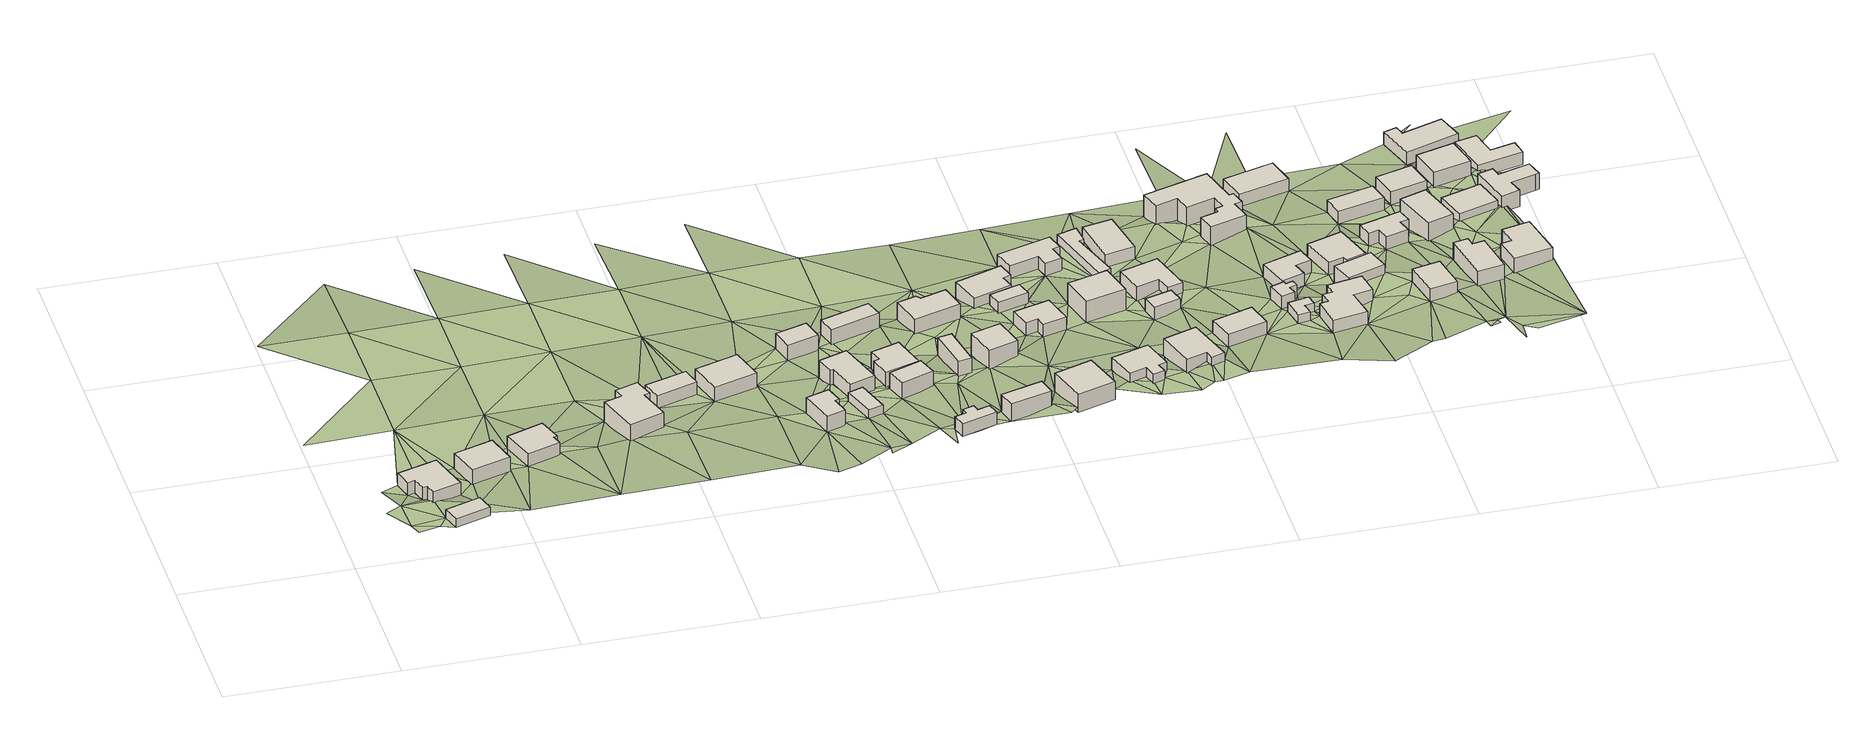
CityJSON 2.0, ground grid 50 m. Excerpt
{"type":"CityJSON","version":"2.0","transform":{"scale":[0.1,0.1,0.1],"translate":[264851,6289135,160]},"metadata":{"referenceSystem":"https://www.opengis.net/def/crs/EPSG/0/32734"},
"CityObjects":{
"building1":{"type":"Building","attributes":{"address":"Lang Avenue Mamre 7347 Cape Town","building":"house","building:levels":"1","building_height":4.1,"roof_height":167.77,"ground_height":163.67,"plus_code":"4FRWFFQ9+FFV"},"geometry":[{"type":"Solid","lod":"1","boundaries":[[[[0,1,2,3]],[[1,4,5,2]],[[4,6,7,5]],[[6,8,9,7]],[[8,10,11,9]],[[10,12,13,11]],[[12,14,15,13]],[[14,0,3,15]],[[3,2,5,7,9,11,13,15]],[[14,12,10,8,6,4,1,0]]]]}]},
"building2":{"type":"Building","attributes":{"building":"cabin","building:levels":"1","building_height":2.8,"roof_height":167.77,"ground_height":164.97,"plus_code":"4FRWFFQ9+CGC"},"geometry":[{"type":"Solid","lod":"1","boundaries":[[[[16,17,18,19]],[[17,20,21,18]],[[20,22,23,21]],[[22,16,19,23]],[[19,18,21,23]],[[22,20,17,16]]]]}]},
"building3":{"type":"Building","attributes":{"address":"Lang Avenue Mamre 7347 Cape Town","building":"house","building:levels":"1","building_height":4.1,"roof_height":168.7,"ground_height":164.6,"plus_code":"4FRWFFQ9+GG5"},"geometry":[{"type":"Solid","lod":"1","boundaries":[[[[24,25,26,27]],[[25,28,29,26]],[[28,30,31,29]],[[30,24,27,31]],[[27,26,29,31]],[[30,28,25,24]]]]}]},
"building4":{"type":"Building","attributes":{"address":"Lang Avenue Mamre 7347 Cape Town","building":"house","building:levels":"1","building_height":4.1,"roof_height":168.7,"ground_height":164.6,"plus_code":"4FRWFFQ9+GJC"},"geometry":[{"type":"Solid","lod":"1","boundaries":[[[[32,33,34,35]],[[33,36,37,34]],[[36,38,39,37]],[[38,40,41,39]],[[40,42,43,41]],[[42,32,35,43]],[[35,34,37,39,41,43]],[[42,40,38,36,33,32]]]]}]},
"building5":{"type":"Building","attributes":{"address":"Lang Avenue Mamre 7347 Cape Town","building":"house","building:levels":"1","building_height":4.1,"roof_height":170.07,"ground_height":165.97,"plus_code":"4FRWFFQ9+GPQ"},"geometry":[{"type":"Solid","lod":"1","boundaries":[[[[44,45,46,47]],[[45,48,49,46]],[[48,50,51,49]],[[50,52,53,51]],[[52,54,55,53]],[[54,56,57,55]],[[56,58,59,57]],[[58,44,47,59]],[[47,46,49,51,53,55,57,59]],[[58,56,54,52,50,48,45,44]]]]}]},
"building6":{"type":"Building","attributes":{"address":"Lang Avenue Mamre 7347 Cape Town","building":"house","building:levels":"1","building_height":4.1,"roof_height":168.94,"ground_height":164.84,"plus_code":"4FRWFFQ9+HQH"},"geometry":[{"type":"Solid","lod":"1","boundaries":[[[[60,61,62,63]],[[61,64,65,62]],[[64,66,67,65]],[[66,60,63,67]],[[63,62,65,67]],[[66,64,61,60]]]]}]},
"building7":{"type":"Building","attributes":{"address":"Lang Avenue Mamre 7347 Cape Town","building":"house","building:levels":"1","building_height":4.1,"roof_height":169.53,"ground_height":165.43,"plus_code":"4FRWFFQ9+HVC"},"geometry":[{"type":"Solid","lod":"1","boundaries":[[[[68,69,70,71]],[[69,72,73,70]],[[72,74,75,73]],[[74,68,71,75]],[[71,70,73,75]],[[74,72,69,68]]]]}]},
"building8":{"type":"Building","attributes":{"address":"Mamre 7347 Cape Town","building":"house","building:levels":"1","building_height":4.1,"roof_height":171.78,"ground_height":167.68,"plus_code":"4FRWFFQ9+FXC"},"geometry":[{"type":"Solid","lod":"1","boundaries":[[[[76,77,78,79]],[[77,80,81,78]],[[80,82,83,81]],[[82,84,85,83]],[[84,86,87,85]],[[86,76,79,87]],[[79,78,81,83,85,87]],[[86,84,82,80,77,76]]]]}]},
"building9":{"type":"Building","attributes":{"building":"cabin","building:levels":"1","building_height":2.8,"roof_height":170.48,"ground_height":167.68,"plus_code":"4FRWFFQC+F2J"},"geometry":[{"type":"Solid","lod":"1","boundaries":[[[[88,89,90,91]],[[89,92,93,90]],[[92,94,95,93]],[[94,88,91,95]],[[91,90,93,95]],[[94,92,89,88]]]]}]},
"building10":{"type":"Building","attributes":{"address":"Lang Avenue Mamre 7347 Cape Town","building":"house","building:levels":"1","building_height":4.1,"roof_height":170.38,"ground_height":166.28,"plus_code":"4FRWFFQ9+JX6"},"geometry":[{"type":"Solid","lod":"1","boundaries":[[[[96,97,98,99]],[[97,100,101,98]],[[100,102,103,101]],[[102,96,99,103]],[[99,98,101,103]],[[102,100,97,96]]]]}]},
"building11":{"type":"Building","attributes":{"address":"Mamre 7347 Cape Town","building":"house","building:levels":"1","building_height":4.1,"roof_height":171.78,"ground_height":167.68,"plus_code":"4FRWFFQ9+GXQ"},"geometry":[{"type":"Solid","lod":"1","boundaries":[[[[104,105,106,107]],[[105,108,109,106]],[[108,110,111,109]],[[110,112,113,111]],[[112,114,115,113]],[[114,104,107,115]],[[107,106,109,111,113,115]],[[114,112,110,108,105,104]]]]}]},
"building12":{"type":"Building","attributes":{"address":"Mamre 7347 Cape Town","building":"house","building:levels":"1","building_height":4.1,"roof_height":173.01,"ground_height":168.91,"plus_code":"4FRWFFQC+G33"},"geometry":[{"type":"Solid","lod":"1","boundaries":[[[[116,117,118,119]],[[117,120,121,118]],[[120,122,123,121]],[[122,116,119,123]],[[119,118,121,123]],[[122,120,117,116]]]]}]},
"building13":{"type":"Building","attributes":{"address":"Mamre 7347 Cape Town","building":"house","building:levels":"1","building_height":4.1,"roof_height":171.78,"ground_height":167.68,"plus_code":"4FRWFFQC+G3R"},"geometry":[{"type":"Solid","lod":"1","boundaries":[[[[124,125,126,127]],[[125,128,129,126]],[[128,130,131,129]],[[130,132,133,131]],[[132,134,135,133]],[[134,124,127,135]],[[127,126,129,131,133,135]],[[134,132,130,128,125,124]]]]}]},
"building14":{"type":"Building","attributes":{"address":"Lang Avenue Mamre 7347 Cape Town","building":"house","building:levels":"1","building_height":4.1,"roof_height":170.38,"ground_height":166.28,"plus_code":"4FRWFFQC+J2G"},"geometry":[{"type":"Solid","lod":"1","boundaries":[[[[136,137,138,139]],[[137,140,141,138]],[[140,142,143,141]],[[142,136,139,143]],[[139,138,141,143]],[[142,140,137,136]]]]}]},
"building15":{"type":"Building","attributes":{"address":"23 Sand Street Mamre 7347 Cape Town","building":"house","building:levels":"1","building_height":4.1,"roof_height":174.56,"ground_height":170.46,"plus_code":"4FRWFFQC+C46"},"geometry":[{"type":"Solid","lod":"1","boundaries":[[[[144,145,146,147]],[[145,148,149,146]],[[148,150,151,149]],[[150,152,153,151]],[[152,154,155,153]],[[154,156,157,155]],[[156,158,159,157]],[[158,144,147,159]],[[147,146,149,151,153,155,157,159]],[[158,156,154,152,150,148,145,144]]]]}]},
"building16":{"type":"Building","attributes":{"address":"Mamre 7347 Cape Town","building":"yes","building:levels":"1","building_height":4.1,"roof_height":173.01,"ground_height":168.91,"plus_code":"4FRWFFQC+G4M"},"geometry":[{"type":"Solid","lod":"1","boundaries":[[[[160,161,162,163]],[[161,164,165,162]],[[164,166,167,165]],[[166,160,163,167]],[[163,162,165,167]],[[166,164,161,160]]]]}]},
"building17":{"type":"Building","attributes":{"address":"21 Sand Street Mamre 7347 Cape Town","building":"house","building:levels":"1","building_height":4.1,"roof_height":176.2,"ground_height":172.1,"plus_code":"4FRWFFQC+C5F"},"geometry":[{"type":"Solid","lod":"1","boundaries":[[[[168,169,170,171]],[[169,172,173,170]],[[172,174,175,173]],[[174,168,171,175]],[[171,170,173,175]],[[174,172,169,168]]]]}]},
"building18":{"type":"Building","attributes":{"address":"Lang Avenue Mamre 7347 Cape Town","building":"house","building:levels":"1","building_height":4.1,"roof_height":171.38,"ground_height":167.28,"plus_code":"4FRWFFQC+J4F"},"geometry":[{"type":"Solid","lod":"1","boundaries":[[[[176,177,178,179]],[[177,180,181,178]],[[180,182,183,181]],[[182,184,185,183]],[[184,186,187,185]],[[186,176,179,187]],[[179,178,181,183,185,187]],[[186,184,182,180,177,176]]]]}]},
"building19":{"type":"Building","attributes":{"address":"4 Lelie Lane Mamre 7347 Cape Town","building":"house","building:levels":"1","building_height":4.1,"roof_height":174.38,"ground_height":170.28,"plus_code":"4FRWFFQC+G5M"},"geometry":[{"type":"Solid","lod":"1","boundaries":[[[[188,189,190,191]],[[189,192,193,190]],[[192,194,195,193]],[[194,188,191,195]],[[191,190,193,195]],[[194,192,189,188]]]]}]},
"building20":{"type":"Building","attributes":{"address":"19 Sand Street Mamre 7347 Cape Town","building":"house","building:levels":"1","building_height":4.1,"roof_height":176.2,"ground_height":172.1,"plus_code":"4FRWFFQC+C6Q"},"geometry":[{"type":"Solid","lod":"1","boundaries":[[[[196,197,198,199]],[[197,200,201,198]],[[200,202,203,201]],[[202,196,199,203]],[[199,198,201,203]],[[202,200,197,196]]]]}]},
"building21":{"type":"Building","attributes":{"address":"Lang Avenue Mamre 7347 Cape Town","building":"house","building:levels":"1","building_height":4.1,"roof_height":170.91,"ground_height":166.81,"plus_code":"4FRWFFQC+J5X"},"geometry":[{"type":"Solid","lod":"1","boundaries":[[[[204,205,206,207]],[[205,208,209,206]],[[208,210,211,209]],[[210,212,213,211]],[[212,214,215,213]],[[214,204,207,215]],[[207,206,209,211,213,215]],[[214,212,210,208,205,204]]]]}]},
"building22":{"type":"Building","attributes":{"building":"cabin","building:levels":"1","building_height":2.8,"roof_height":171.13,"ground_height":168.33,"plus_code":"4FRWFFQC+J6F"},"geometry":[{"type":"Solid","lod":"1","boundaries":[[[[216,217,218,219]],[[217,220,221,218]],[[220,222,223,221]],[[222,216,219,223]],[[219,218,221,223]],[[222,220,217,216]]]]}]},
"building23":{"type":"Building","attributes":{"address":"3 Lelie Lane Mamre 7347 Cape Town","building":"house","building:levels":"1","building_height":4.1,"roof_height":172.43,"ground_height":168.33,"plus_code":"4FRWFFQC+H6H"},"geometry":[{"type":"Solid","lod":"1","boundaries":[[[[224,225,226,227]],[[225,228,229,226]],[[228,230,231,229]],[[230,232,233,231]],[[232,234,235,233]],[[234,224,227,235]],[[227,226,229,231,233,235]],[[234,232,230,228,225,224]]]]}]},
"building24":{"type":"Building","attributes":{"address":"17 Sand Street Mamre 7347 Cape Town","building":"house","building:levels":"1","building_height":4.1,"roof_height":175.99,"ground_height":171.89,"plus_code":"4FRWFFQC+F83"},"geometry":[{"type":"Solid","lod":"1","boundaries":[[[[236,237,238,239]],[[237,240,241,238]],[[240,242,243,241]],[[242,244,245,243]],[[244,246,247,245]],[[246,248,249,247]],[[248,250,251,249]],[[250,236,239,251]],[[239,238,241,243,245,247,249,251]],[[250,248,246,244,242,240,237,236]]]]}]},
"building25":{"type":"Building","attributes":{"address":"Mamre 7347 Cape Town","building":"yes","building:levels":"1","building_height":4.1,"roof_height":170.91,"ground_height":166.81,"plus_code":"4FRWFFQC+M7C"},"geometry":[{"type":"Solid","lod":"1","boundaries":[[[[252,253,254,255]],[[253,256,257,254]],[[256,258,259,257]],[[258,260,261,259]],[[260,262,263,261]],[[262,264,265,263]],[[264,266,267,265]],[[266,252,255,267]],[[255,254,257,259,261,263,265,267]],[[266,264,262,260,258,256,253,252]]]]}]},
"building26":{"type":"Building","attributes":{"address":"2 Lelie Lane Mamre 7347 Cape Town","building":"house","building:levels":"2","building_height":6.9,"roof_height":176.3,"ground_height":169.4,"plus_code":"4FRWFFQC+H8J"},"geometry":[{"type":"Solid","lod":"1","boundaries":[[[[268,269,270,271]],[[269,272,273,270]],[[272,274,275,273]],[[274,268,271,275]],[[271,270,273,275]],[[274,272,269,268]]]]}]},
"building27":{"type":"Building","attributes":{"address":"15 Sand Street Mamre 7347 Cape Town","building":"house","building:levels":"1","building_height":4.1,"roof_height":177.45,"ground_height":173.35,"plus_code":"4FRWFFQC+F94"},"geometry":[{"type":"Solid","lod":"1","boundaries":[[[[276,277,278,279]],[[277,280,281,278]],[[280,282,283,281]],[[282,284,285,283]],[[284,286,287,285]],[[286,276,279,287]],[[279,278,281,283,285,287]],[[286,284,282,280,277,276]]]]}]},
"building28":{"type":"Building","attributes":{"building":"cabin","building:levels":"1","building_height":2.8,"roof_height":170.5,"ground_height":167.7,"plus_code":"4FRWFFQC+M88"},"geometry":[{"type":"Solid","lod":"1","boundaries":[[[[288,289,290,291]],[[289,292,293,290]],[[292,294,295,293]],[[294,296,297,295]],[[296,298,299,297]],[[298,288,291,299]],[[291,290,293,295,297,299]],[[298,296,294,292,289,288]]]]}]},
"building29":{"type":"Building","attributes":{"building":"garage","building:levels":"1","building_height":4.1,"roof_height":173.5,"ground_height":169.4,"plus_code":"4FRWFFQC+H94"},"geometry":[{"type":"Solid","lod":"1","boundaries":[[[[300,301,302,303]],[[301,304,305,302]],[[304,306,307,305]],[[306,300,303,307]],[[303,302,305,307]],[[306,304,301,300]]]]}]},
"building30":{"type":"Building","attributes":{"address":"1 Lelie Lane Mamre 7347 Cape Town","building":"house","building:levels":"1","building_height":4.1,"roof_height":173.5,"ground_height":169.4,"plus_code":"4FRWFFQC+J94"},"geometry":[{"type":"Solid","lod":"1","boundaries":[[[[308,309,310,311]],[[309,312,313,310]],[[312,314,315,313]],[[314,316,317,315]],[[316,318,319,317]],[[318,308,311,319]],[[311,310,313,315,317,319]],[[318,316,314,312,309,308]]]]}]},
"building31":{"type":"Building","attributes":{"address":"Mamre 7347 Cape Town","building":"house","building:levels":"1","building_height":4.1,"roof_height":171.8,"ground_height":167.7,"plus_code":"4FRWFFQC+M9J"},"geometry":[{"type":"Solid","lod":"1","boundaries":[[[[320,321,322,323]],[[321,324,325,322]],[[324,326,327,325]],[[326,320,323,327]],[[323,322,325,327]],[[326,324,321,320]]]]}]},
"building32":{"type":"Building","attributes":{"address":"13 Sand Street Mamre 7347 Cape Town","building":"house","building:levels":"1","building_height":4.1,"roof_height":177.45,"ground_height":173.35,"plus_code":"4FRWFFQC+FFJ"},"geometry":[{"type":"Solid","lod":"1","boundaries":[[[[328,329,330,331]],[[329,332,333,330]],[[332,334,335,333]],[[334,328,331,335]],[[331,330,333,335]],[[334,332,329,328]]]]}]},
"building33":{"type":"Building","attributes":{"address":"Mamre 7347 Cape Town","building":"garage","building:levels":"1","building_height":4.1,"roof_height":179.02,"ground_height":174.92,"plus_code":"4FRWFFQC+GG7"},"geometry":[{"type":"Solid","lod":"1","boundaries":[[[[336,337,338,339]],[[337,340,341,338]],[[340,342,343,341]],[[342,344,345,343]],[[344,346,347,345]],[[346,348,349,347]],[[348,350,351,349]],[[350,336,339,351]],[[339,338,341,343,345,347,349,351]],[[350,348,346,344,342,340,337,336]]]]}]},
"building34":{"type":"Building","attributes":{"address":"Mamre 7347 Cape Town","building":"cabin","building:levels":"1","building_height":2.8,"roof_height":177.72,"ground_height":174.92,"plus_code":"4FRWFFQC+FGM"},"geometry":[{"type":"Solid","lod":"1","boundaries":[[[[352,353,354,355]],[[353,356,357,354]],[[356,358,359,357]],[[358,360,361,359]],[[360,362,363,361]],[[362,352,355,363]],[[355,354,357,359,361,363]],[[362,360,358,356,353,352]]]]}]},
"building35":{"type":"Building","attributes":{"address":"13 Lang Avenue Mamre 7347 Cape Town","building":"house","building:levels":"1","building_height":4.1,"roof_height":174.28,"ground_height":170.18,"plus_code":"4FRWFFQC+PG2"},"geometry":[{"type":"Solid","lod":"1","boundaries":[[[[364,365,366,367]],[[365,368,369,366]],[[368,370,371,369]],[[370,372,373,371]],[[372,374,375,373]],[[374,376,377,375]],[[376,378,379,377]],[[378,380,381,379]],[[380,382,383,381]],[[382,384,385,383]],[[384,386,387,385]],[[386,388,389,387]],[[388,390,391,389]],[[390,392,393,391]],[[392,394,395,393]],[[394,364,367,395]],[[367,366,369,371,373,375,377,379,381,383,385,387,389,391,393,395]],[[394,392,390,388,386,384,382,380,378,376,374,372,370,368,365,364]]]]}]},
"building36":{"type":"Building","attributes":{"address":"11 Sand Street Mamre 7347 Cape Town","building":"house","building:levels":"1","building_height":4.1,"roof_height":176.65,"ground_height":172.55,"plus_code":"4FRWFFQC+HG8"},"geometry":[{"type":"Solid","lod":"1","boundaries":[[[[396,397,398,399]],[[397,400,401,398]],[[400,402,403,401]],[[402,404,405,403]],[[404,406,407,405]],[[406,396,399,407]],[[399,398,401,403,405,407]],[[406,404,402,400,397,396]]]]}]},
"building37":{"type":"Building","attributes":{"address":"24E Lord Caledon Street Mamre 7347 Cape Town","building":"house","building:levels":"1","building_height":4.1,"roof_height":179.02,"ground_height":174.92,"plus_code":"4FRWFFQC+FHM"},"geometry":[{"type":"Solid","lod":"1","boundaries":[[[[408,409,410,411]],[[409,412,413,410]],[[412,414,415,413]],[[414,416,417,415]],[[416,418,419,417]],[[418,420,421,419]],[[420,422,423,421]],[[422,424,425,423]],[[424,426,427,425]],[[426,408,411,427]],[[411,410,413,415,417,419,421,423,425,427]],[[426,424,422,420,418,416,414,412,409,408]]]]}]},
"building38":{"type":"Building","attributes":{"address":"Sand Street Mamre 7347 Cape Town","building":"yes","building:levels":"1","building_height":4.1,"roof_height":178.67,"ground_height":174.57,"plus_code":"4FRWFFQC+GJM"},"geometry":[{"type":"Solid","lod":"1","boundaries":[[[[428,429,430,431]],[[429,432,433,430]],[[432,434,435,433]],[[434,428,431,435]],[[431,430,433,435]],[[434,432,429,428]]]]}]},
"building39":{"type":"Building","attributes":{"address":"9 Sand Street Mamre 7347 Cape Town","building":"house","building:levels":"1","building_height":4.1,"roof_height":176.65,"ground_height":172.55,"plus_code":"4FRWFFQC+HHH"},"geometry":[{"type":"Solid","lod":"1","boundaries":[[[[436,437,438,439]],[[437,440,441,438]],[[440,442,443,441]],[[442,444,445,443]],[[444,446,447,445]],[[446,436,439,447]],[[439,438,441,443,445,447]],[[446,444,442,440,437,436]]]]}]},
"building40":{"type":"Building","attributes":{"address":"12 Lang Avenue Mamre 7347 Cape Town","building":"house","building:levels":"1","building_height":4.1,"roof_height":172.22,"ground_height":168.12,"plus_code":"4FRWFFQC+PHJ"},"geometry":[{"type":"Solid","lod":"1","boundaries":[[[[448,449,450,451]],[[449,452,453,450]],[[452,454,455,453]],[[454,448,451,455]],[[451,450,453,455]],[[454,452,449,448]]]]}]},
"building41":{"type":"Building","attributes":{"address":"24A Lord Caledon Street Mamre 7347 Cape Town","building":"house","building:levels":"1","building_height":4.1,"roof_height":180.45,"ground_height":176.35,"plus_code":"4FRWFFQC+FMX"},"geometry":[{"type":"Solid","lod":"1","boundaries":[[[[456,457,458,459]],[[457,460,461,458]],[[460,462,463,461]],[[462,456,459,463]],[[459,458,461,463]],[[462,460,457,456]]]]}]},
"building42":{"type":"Building","attributes":{"address":"7 Sand Street Mamre 7347 Cape Town","building":"house","building:levels":"1","building_height":4.1,"roof_height":178.67,"ground_height":174.57,"plus_code":"4FRWFFQC+HMR"},"geometry":[{"type":"Solid","lod":"1","boundaries":[[[[464,465,466,467]],[[465,468,469,466]],[[468,470,471,469]],[[470,472,473,471]],[[472,474,475,473]],[[474,476,477,475]],[[476,478,479,477]],[[478,464,467,479]],[[467,466,469,471,473,475,477,479]],[[478,476,474,472,470,468,465,464]]]]}]},
"building43":{"type":"Building","attributes":{"address":"8 Sand Street Mamre 7347 Cape Town","building":"house","building:levels":"1","building_height":4.1,"roof_height":175.92,"ground_height":171.82,"plus_code":"4FRWFFQC+MJ9"},"geometry":[{"type":"Solid","lod":"1","boundaries":[[[[480,481,482,483]],[[481,484,485,482]],[[484,486,487,485]],[[486,480,483,487]],[[483,482,485,487]],[[486,484,481,480]]]]}]},
"building44":{"type":"Building","attributes":{"address":"22 Lord Caledon Street Mamre 7347 Cape Town","building":"house","building:levels":"1","building_height":4.1,"roof_height":181.46,"ground_height":177.36,"plus_code":"4FRWFFQC+GP5"},"geometry":[{"type":"Solid","lod":"1","boundaries":[[[[488,489,490,491]],[[489,492,493,490]],[[492,494,495,493]],[[494,496,497,495]],[[496,498,499,497]],[[498,488,491,499]],[[491,490,493,495,497,499]],[[498,496,494,492,489,488]]]]}]},
"building45":{"type":"Building","attributes":{"address":"5 Sand Street Mamre 7347 Cape Town","building":"house","building:levels":"1","building_height":4.1,"roof_height":179.98,"ground_height":175.88,"plus_code":"4FRWFFQC+JP3"},"geometry":[{"type":"Solid","lod":"1","boundaries":[[[[500,501,502,503]],[[501,504,505,502]],[[504,506,507,505]],[[506,500,503,507]],[[503,502,505,507]],[[506,504,501,500]]]]}]},
"building46":{"type":"Building","attributes":{"address":"6 Sand Street Mamre 7347 Cape Town","building":"house","building:levels":"1","building_height":4.1,"roof_height":175.92,"ground_height":171.82,"plus_code":"4FRWFFQC+MPJ"},"geometry":[{"type":"Solid","lod":"1","boundaries":[[[[508,509,510,511]],[[509,512,513,510]],[[512,514,515,513]],[[514,508,511,515]],[[511,510,513,515]],[[514,512,509,508]]]]}]},
"building47":{"type":"Building","attributes":{"address":"20 Lord Caledon Street Mamre 7347 Cape Town","building":"house","building:levels":"1","building_height":4.1,"roof_height":181.46,"ground_height":177.36,"plus_code":"4FRWFFQC+GRC"},"geometry":[{"type":"Solid","lod":"1","boundaries":[[[[516,517,518,519]],[[517,520,521,518]],[[520,522,523,521]],[[522,524,525,523]],[[524,526,527,525]],[[526,516,519,527]],[[519,518,521,523,525,527]],[[526,524,522,520,517,516]]]]}]},
"building48":{"type":"Building","attributes":{"address":"3 Sand Street Mamre 7347 Cape Town","building":"house","building:levels":"1","building_height":4.1,"roof_height":177.67,"ground_height":173.57,"plus_code":"4FRWFFQC+JQF"},"geometry":[{"type":"Solid","lod":"1","boundaries":[[[[528,529,530,531]],[[529,532,533,530]],[[532,534,535,533]],[[534,528,531,535]],[[531,530,533,535]],[[534,532,529,528]]]]}]},
"building49":{"type":"Building","attributes":{"address":"4 Sand Street Mamre 7347 Cape Town","building":"house","building:levels":"1","building_height":4.1,"roof_height":177.67,"ground_height":173.57,"plus_code":"4FRWFFQC+MQV"},"geometry":[{"type":"Solid","lod":"1","boundaries":[[[[536,537,538,539]],[[537,540,541,538]],[[540,542,543,541]],[[542,536,539,543]],[[539,538,541,543]],[[542,540,537,536]]]]}]},
"building50":{"type":"Building","attributes":{"address":"10 Lang Avenue Mamre 7347 Cape Town","building":"house","building:levels":"1","building_height":4.1,"roof_height":174.66,"ground_height":170.56,"plus_code":"4FRWFFQC+QQ3"},"geometry":[{"type":"Solid","lod":"1","boundaries":[[[[544,545,546,547]],[[545,548,549,546]],[[548,550,551,549]],[[550,552,553,551]],[[552,554,555,553]],[[554,544,547,555]],[[547,546,549,551,553,555]],[[554,552,550,548,545,544]]]]}]},
"building51":{"type":"Building","attributes":{"address":"1 Sand Street Mamre 7347 Cape Town","building":"house","building:levels":"1","building_height":4.1,"roof_height":178.88,"ground_height":174.78,"plus_code":"4FRWFFQC+JRM"},"geometry":[{"type":"Solid","lod":"1","boundaries":[[[[556,557,558,559]],[[557,560,561,558]],[[560,562,563,561]],[[562,564,565,563]],[[564,566,567,565]],[[566,568,569,567]],[[568,570,571,569]],[[570,572,573,571]],[[572,556,559,573]],[[559,558,561,563,565,567,569,571,573]],[[572,570,568,566,564,562,560,557,556]]]]}]},
"building52":{"type":"Building","attributes":{"address":"2 Sand Street Mamre 7347 Cape Town","building":"house","building:levels":"1","building_height":4.1,"roof_height":174.66,"ground_height":170.56,"plus_code":"4FRWFFQC+PR7"},"geometry":[{"type":"Solid","lod":"1","boundaries":[[[[574,575,576,577]],[[575,578,579,576]],[[578,580,581,579]],[[580,582,583,581]],[[582,584,585,583]],[[584,574,577,585]],[[577,576,579,581,583,585]],[[584,582,580,578,575,574]]]]}]},
"terrain1":{"type":"TINRelief","geometry":[{"type":"CompositeSurface","lod":"1","boundaries":[[[586,587,588]],[[589,590,587]],[[588,587,22]],[[591,588,1]],[[590,22,587]],[[0,591,1]],[[6,1,588]],[[592,588,22]],[[6,588,592]],[[590,16,22]],[[1,6,4]],[[8,6,592]],[[593,0,14]],[[22,594,592]],[[595,0,593]],[[596,597,595]],[[592,594,12]],[[14,595,593]],[[14,12,598]],[[598,12,594]],[[28,595,14]],[[28,14,598]],[[599,600,594]],[[596,601,602]],[[598,594,603]],[[594,600,603]],[[602,601,604]],[[595,28,605]],[[595,606,596]],[[28,607,605]],[[603,600,42]],[[608,607,603]],[[601,596,606]],[[608,40,607]],[[603,42,608]],[[606,595,605]],[[42,40,608]],[[607,40,605]],[[600,609,42]],[[601,610,604]],[[38,605,40]],[[610,601,606]],[[42,609,611]],[[612,611,613]],[[611,614,613]],[[38,615,605]],[[614,611,609]],[[605,616,606]],[[38,613,50]],[[613,614,50]],[[610,606,616]],[[609,617,614]],[[616,605,615]],[[50,615,38]],[[614,617,50]],[[617,609,618]],[[610,619,620]],[[50,45,615]],[[619,610,616]],[[48,45,50]],[[621,616,615]],[[621,615,45]],[[622,617,618]],[[617,622,623]],[[623,624,625]],[[624,623,66]],[[624,64,621]],[[624,66,64]],[[619,616,626]],[[621,626,616]],[[621,64,627]],[[618,628,622]],[[66,623,72]],[[72,623,622]],[[627,64,61]],[[627,626,621]],[[619,629,630]],[[60,66,72]],[[619,626,629]],[[627,61,626]],[[622,631,72]],[[61,60,69]],[[628,631,622]],[[626,61,69]],[[72,69,60]],[[69,632,626]],[[631,633,72]],[[634,76,628]],[[76,631,628]],[[626,635,629]],[[626,632,635]],[[631,86,633]],[[636,76,634]],[[632,633,637]],[[631,76,86]],[[638,629,639]],[[633,96,637]],[[632,637,102]],[[76,636,640]],[[110,633,86]],[[635,639,629]],[[635,632,102]],[[76,640,641]],[[96,633,110]],[[637,96,102]],[[641,642,643]],[[86,644,645]],[[110,86,645]],[[641,88,642]],[[94,644,642]],[[641,640,88]],[[94,642,88]],[[644,94,646]],[[644,646,645]],[[647,648,640]],[[102,649,635]],[[88,640,648]],[[650,645,646]],[[651,96,110]],[[92,646,94]],[[88,648,89]],[[92,652,646]],[[639,635,653]],[[651,110,108]],[[89,648,654]],[[649,653,635]],[[89,116,92]],[[649,651,655]],[[652,92,122]],[[651,108,656]],[[122,92,116]],[[655,651,657]],[[89,654,116]],[[656,657,651]],[[108,652,658]],[[659,652,122]],[[652,659,658]],[[108,128,656]],[[658,128,108]],[[639,660,661]],[[649,655,653]],[[156,654,662]],[[128,658,130]],[[152,116,654]],[[660,639,653]],[[152,654,156]],[[659,122,663]],[[128,664,656]],[[657,656,665]],[[152,156,154]],[[152,666,116]],[[653,655,137]],[[663,667,659]],[[656,664,665]],[[668,144,158]],[[669,152,150]],[[152,669,666]],[[145,150,148]],[[670,663,666]],[[670,667,663]],[[664,667,166]],[[145,172,150]],[[172,669,150]],[[665,664,671]],[[670,666,669]],[[174,145,144]],[[137,665,186]],[[670,166,667]],[[174,172,145]],[[653,672,660]],[[672,653,137]],[[673,664,166]],[[673,671,664]],[[186,665,671]],[[670,669,674]],[[669,172,675]],[[672,137,186]],[[675,674,669]],[[673,166,164]],[[674,194,164]],[[675,172,676]],[[186,184,672]],[[674,675,194]],[[673,677,671]],[[678,174,679]],[[673,164,677]],[[680,660,672]],[[184,182,180]],[[194,681,164]],[[672,184,180]],[[677,164,681]],[[676,678,196]],[[676,682,675]],[[679,683,678]],[[678,683,196]],[[214,672,180]],[[675,682,684]],[[682,676,196]],[[677,685,180]],[[180,685,214]],[[224,677,681]],[[681,684,225]],[[686,685,677]],[[686,677,224]],[[682,196,202]],[[680,672,266]],[[684,682,230]],[[225,224,681]],[[672,214,266]],[[685,686,687]],[[684,230,225]],[[688,685,687]],[[225,230,228]],[[682,202,236]],[[686,224,689]],[[682,232,230]],[[202,690,236]],[[687,220,688]],[[214,691,266]],[[234,689,224]],[[236,690,692]],[[680,266,693]],[[688,694,695]],[[682,236,696]],[[692,690,697]],[[694,688,220]],[[232,682,696]],[[691,694,252]],[[691,252,698]],[[691,698,266]],[[266,698,252]],[[697,699,692]],[[689,234,272]],[[692,699,700]],[[689,256,220]],[[234,232,272]],[[220,256,694]],[[256,252,694]],[[272,232,274]],[[699,697,701]],[[689,272,256]],[[274,232,696]],[[236,250,696]],[[253,252,256]],[[697,702,701]],[[703,704,701]],[[266,705,693]],[[703,701,706]],[[276,696,250]],[[276,250,703]],[[706,701,702]],[[288,256,272]],[[276,703,706]],[[274,696,306]],[[702,707,706]],[[298,693,705]],[[288,272,269]],[[256,288,708]],[[306,268,274]],[[709,710,708]],[[276,711,696]],[[706,707,712]],[[709,708,288]],[[705,709,298]],[[712,713,706]],[[707,714,712]],[[711,306,696]],[[709,288,298]],[[693,298,715]],[[269,268,716]],[[288,269,717]],[[304,268,306]],[[716,268,304]],[[718,712,714]],[[716,717,269]],[[289,288,717]],[[714,719,718]],[[720,292,289]],[[292,720,294]],[[720,289,326]],[[294,720,326]],[[721,716,304]],[[324,294,326]],[[306,711,722]],[[715,298,296]],[[324,296,294]],[[711,718,329]],[[329,718,719]],[[717,309,289]],[[721,304,723]],[[326,289,320]],[[711,329,328]],[[716,721,724]],[[722,711,328]],[[296,324,321]],[[715,296,321]],[[289,309,320]],[[725,721,723]],[[723,722,725]],[[329,719,332]],[[328,334,722]],[[725,722,726]],[[725,726,309]],[[334,726,722]],[[321,365,715]],[[727,321,320]],[[728,320,309]],[[729,332,719]],[[365,321,727]],[[728,727,320]],[[309,726,730]],[[334,336,726]],[[715,365,731]],[[334,332,337]],[[730,728,309]],[[336,334,337]],[[362,337,332]],[[362,332,352]],[[397,726,336]],[[332,408,352]],[[332,729,408]],[[732,727,728]],[[726,397,730]],[[732,370,727]],[[340,337,362]],[[733,732,728]],[[728,730,733]],[[350,400,336]],[[352,408,353]],[[336,400,397]],[[360,340,362]],[[350,348,346]],[[344,342,340]],[[356,353,426]],[[400,350,346]],[[353,408,426]],[[732,733,734]],[[344,340,360]],[[731,365,364]],[[356,426,358]],[[358,426,735]],[[409,408,729]],[[736,734,733]],[[360,358,422]],[[424,735,426]],[[422,358,735]],[[346,402,400]],[[730,397,737]],[[732,734,738]],[[346,344,402]],[[418,344,360]],[[735,424,422]],[[739,409,729]],[[422,418,360]],[[402,344,418]],[[740,738,734]],[[731,364,741]],[[422,420,418]],[[396,737,397]],[[406,404,402]],[[418,428,402]],[[742,737,743]],[[406,402,440]],[[739,744,409]],[[745,454,364]],[[437,737,396]],[[418,746,428]],[[428,440,402]],[[448,745,747]],[[743,737,748]],[[406,437,396]],[[448,747,743]],[[412,409,749]],[[745,448,454]],[[746,418,750]],[[437,748,737]],[[406,440,437]],[[743,748,448]],[[751,364,454]],[[428,752,440]],[[749,409,753]],[[442,440,752]],[[409,744,456]],[[750,754,746]],[[755,752,428]],[[748,449,448]],[[750,749,754]],[[437,484,748]],[[756,364,751]],[[409,456,753]],[[751,454,452]],[[744,757,456]],[[437,758,484]],[[752,755,759]],[[753,462,749]],[[462,754,749]],[[449,748,481]],[[748,484,481]],[[465,758,759]],[[759,755,470]],[[755,754,470]],[[456,462,753]],[[464,758,465]],[[464,484,758]],[[456,757,760]],[[761,465,759]],[[470,761,759]],[[460,754,462]],[[468,465,761]],[[460,470,754]],[[470,468,761]],[[456,760,762]],[[478,484,464]],[[449,763,452]],[[514,449,481]],[[760,764,765]],[[472,470,460]],[[765,764,766]],[[762,760,767]],[[767,760,765]],[[500,484,478]],[[460,762,768]],[[484,500,486]],[[762,767,768]],[[476,474,472]],[[480,514,481]],[[472,460,498]],[[767,769,770]],[[449,514,763]],[[768,498,460]],[[476,472,771]],[[478,476,500]],[[472,498,771]],[[476,771,500]],[[768,767,772]],[[480,486,508]],[[486,500,508]],[[514,480,508]],[[771,498,496]],[[772,767,773]],[[774,767,770]],[[508,500,775]],[[773,768,772]],[[771,496,776]],[[777,774,770]],[[778,492,496]],[[773,767,774]],[[763,514,544]],[[508,775,779]],[[496,780,776]],[[781,492,773]],[[522,496,492]],[[775,776,528]],[[773,782,781]],[[776,783,528]],[[522,780,496]],[[776,780,783]],[[782,773,774]],[[779,775,528]],[[544,514,784]],[[492,781,522]],[[554,763,544]],[[785,522,781]],[[784,779,786]],[[787,779,528]],[[788,784,786]],[[784,788,544]],[[774,789,782]],[[790,783,780]],[[779,787,786]],[[780,522,791]],[[528,534,787]],[[792,780,791]],[[788,537,544]],[[780,792,790]],[[793,786,787]],[[554,552,794]],[[534,570,787]],[[552,550,795]],[[787,570,793]],[[792,534,790]],[[792,570,534]],[[796,797,791]],[[792,791,797]],[[544,537,584]],[[544,584,545]],[[792,797,798]],[[570,568,793]],[[548,795,550]],[[537,793,799]],[[800,798,797]],[[568,799,793]],[[799,584,537]],[[548,801,795]],[[568,802,799]],[[545,584,582]],[[545,582,548]],[[548,582,803]]]}]}
},
"vertices":[
[195,304,37],[211,253,37],[211,253,78],[195,304,78],[232,259,37],[232,259,78],[244,221,37],[244,221,78],[257,224,37],[257,224,78],[266,193,37],[266,193,78],[349,218,37],[349,218,78],[312,339,37],[312,339,78],
[294,54,50],[397,87,50],[397,87,78],[294,54,78],[381,138,50],[381,138,78],[278,105,50],[278,105,78],
[505,290,37],[478,380,37],[478,380,87],[505,290,87],[363,345,37],[363,345,87],[390,255,37],[390,255,87],
[652,324,46],[642,352,46],[642,352,87],[652,324,87],[653,356,46],[653,356,87],[629,425,46],[629,425,87],[522,388,46],[522,388,87],[556,291,46],[556,291,87],
[920,529,37],[853,507,37],[853,507,101],[920,529,101],[863,477,37],[863,477,101],[810,460,37],[810,460,101],[851,338,37],[851,338,101],[954,373,37],[954,373,101],[923,466,37],[923,466,101],[940,472,37],[940,472,101],
[1081,508,48],[1064,564,48],[1064,564,89],[1081,508,89],[942,528,48],[942,528,89],[961,470,48],[961,470,89],
[1216,599,48],[1089,560,48],[1089,560,95],[1216,599,95],[1119,462,48],[1119,462,95],[1246,500,48],[1246,500,95],
[1370,220,67],[1425,238,67],[1425,238,118],[1370,220,118],[1409,288,67],[1409,288,118],[1422,292,67],[1422,292,118],[1405,343,67],[1405,343,118],[1337,322,67],[1337,322,118],
[1490,240,77],[1534,254,77],[1534,254,105],[1490,240,105],[1502,350,77],[1502,350,105],[1458,335,77],[1458,335,105],
[1356,594,54],[1448,620,54],[1448,620,104],[1356,594,104],[1430,684,54],[1430,684,104],[1338,657,54],[1338,657,104],
[1468,353,63],[1542,378,63],[1542,378,118],[1468,353,118],[1498,511,63],[1498,511,118],[1414,483,63],[1414,483,118],[1432,430,63],[1432,430,118],[1441,433,63],[1441,433,118],
[1601,308,77],[1696,342,77],[1696,342,130],[1601,308,130],[1676,398,77],[1676,398,130],[1581,364,77],[1581,364,130],
[1675,415,63],[1644,514,63],[1644,514,118],[1675,415,118],[1561,488,63],[1561,488,118],[1573,450,63],[1573,450,118],[1557,445,63],[1557,445,118],[1575,384,63],[1575,384,118],
[1633,680,51],[1616,733,51],[1616,733,104],[1633,680,104],[1472,688,51],[1472,688,104],[1488,635,51],[1488,635,104],
[1808,87,105],[1797,123,105],[1797,123,146],[1808,87,146],[1761,112,105],[1761,112,146],[1755,133,105],[1755,133,146],[1722,123,105],[1722,123,146],[1727,105,105],[1727,105,146],[1693,95,105],[1693,95,146],[1705,56,105],[1705,56,146],
[1772,368,73],[1812,376,73],[1812,376,130],[1772,368,130],[1788,501,73],[1788,501,130],[1747,493,73],[1747,493,130],
[1970,126,105],[1956,177,105],[1956,177,162],[1970,126,162],[1835,144,105],[1835,144,162],[1849,93,105],[1849,93,162],
[1715,614,59],[1852,654,59],[1852,654,114],[1715,614,114],[1830,730,59],[1830,730,114],[1756,708,59],[1756,708,114],[1745,720,59],[1745,720,114],[1688,703,59],[1688,703,114],
[1862,379,73],[1948,405,73],[1948,405,144],[1862,379,144],[1922,496,73],[1922,496,144],[1835,470,73],[1835,470,144],
[1999,205,103],[2036,91,103],[2036,91,162],[1999,205,162],[2147,127,103],[2147,127,162],[2110,241,103],[2110,241,162],
[1896,678,59],[2009,714,59],[2009,714,109],[1896,678,109],[1996,753,59],[1996,753,109],[2020,761,59],[2020,761,109],[2004,810,59],[2004,810,109],[1867,765,59],[1867,765,109],
[1954,639,68],[2044,665,68],[2044,665,111],[1954,639,111],[2030,709,68],[2030,709,111],[1941,682,68],[1941,682,111],
[1978,569,83],[1996,509,83],[1996,509,124],[1978,569,124],[2033,519,83],[2033,519,124],[2041,490,83],[2041,490,124],[2110,510,83],[2110,510,124],[2084,599,83],[2084,599,124],
[2168,242,119],[2195,156,119],[2195,156,160],[2168,242,160],[2245,172,119],[2245,172,160],[2256,136,119],[2256,136,160],[2290,147,119],[2290,147,160],[2281,177,119],[2281,177,160],[2306,185,119],[2306,185,160],[2277,276,119],[2277,276,160],
[2027,803,68],[2113,828,68],[2113,828,109],[2027,803,109],[2124,791,68],[2124,791,109],[2173,805,68],[2173,805,109],[2160,852,68],[2160,852,109],[2181,858,68],[2181,858,109],[2166,910,68],[2166,910,109],[2009,865,68],[2009,865,109],
[2284,544,94],[2257,642,94],[2257,642,163],[2284,544,163],[2139,610,94],[2139,610,163],[2166,512,94],[2166,512,163],
[2320,274,119],[2356,162,119],[2356,162,174],[2320,274,174],[2416,182,119],[2416,182,174],[2424,156,119],[2424,156,174],[2463,169,119],[2463,169,174],[2418,306,119],[2418,306,174],
[2253,716,77],[2290,728,77],[2290,728,105],[2253,716,105],[2240,877,77],[2240,877,105],[2254,880,77],[2254,880,105],[2247,938,77],[2247,938,105],[2190,921,77],[2190,921,105],
[2425,502,94],[2411,547,94],[2411,547,135],[2425,502,135],[2333,525,94],[2333,525,135],[2346,479,94],[2346,479,135],
[2451,575,88],[2412,702,88],[2412,702,135],[2451,575,135],[2300,667,88],[2300,667,135],[2325,585,88],[2325,585,135],[2392,605,88],[2392,605,135],[2405,561,88],[2405,561,135],
[2374,795,77],[2346,937,77],[2346,937,118],[2374,795,118],[2259,920,77],[2259,920,118],[2287,777,77],[2287,777,118],
[2470,325,133],[2493,249,133],[2493,249,174],[2470,325,174],[2610,284,133],[2610,284,174],[2587,360,133],[2587,360,174],
[2655,419,149],[2673,366,149],[2673,366,190],[2655,419,190],[2712,378,149],[2712,378,190],[2704,402,149],[2704,402,190],[2726,409,149],[2726,409,190],[2720,430,149],[2720,430,190],[2698,423,149],[2698,423,190],[2695,433,149],[2695,433,190],
[2699,288,149],[2734,295,149],[2734,295,177],[2699,288,177],[2727,327,149],[2727,327,177],[2754,332,149],[2754,332,177],[2747,365,149],[2747,365,177],[2685,352,149],[2685,352,177],
[2639,1048,72],[2449,992,72],[2449,992,143],[2639,1048,143],[2467,934,72],[2467,934,143],[2532,954,72],[2532,954,143],[2547,906,72],[2547,906,143],[2630,930,72],[2630,930,143],[2642,888,72],[2642,888,143],[2618,881,72],[2618,881,143],[2623,865,72],[2623,865,143],[2571,850,72],[2571,850,143],[2586,799,72],[2586,799,143],[2693,831,72],[2693,831,143],[2676,889,72],[2676,889,143],[2698,895,72],[2698,895,143],[2685,939,72],[2685,939,143],[2672,935,72],[2672,935,143],
[2784,597,126],[2670,559,126],[2670,559,167],[2784,597,167],[2700,469,126],[2700,469,167],[2767,491,126],[2767,491,167],[2754,531,126],[2754,531,167],[2801,547,126],[2801,547,167],
[2779,222,149],[2879,240,149],[2879,240,190],[2779,222,190],[2862,326,149],[2862,326,190],[2919,337,149],[2919,337,190],[2906,407,149],[2906,407,190],[2804,388,149],[2804,388,190],[2811,354,149],[2811,354,190],[2781,349,149],[2781,349,190],[2788,314,149],[2788,314,190],[2763,309,149],[2763,309,190],
[2847,476,126],[2870,410,126],[2870,410,187],[2847,476,187],[2981,448,126],[2981,448,187],[2958,514,126],[2958,514,187],
[2913,657,126],[2810,623,126],[2810,623,167],[2913,657,167],[2844,523,126],[2844,523,167],[2887,537,126],[2887,537,167],[2893,522,126],[2893,522,167],[2951,542,126],[2951,542,167],
[2706,959,81],[2854,999,81],[2854,999,122],[2706,959,122],[2831,1083,81],[2831,1083,122],[2683,1042,81],[2683,1042,122],
[3064,282,163],[3144,299,163],[3144,299,204],[3064,282,204],[3122,403,163],[3122,403,204],[3041,386,163],[3041,386,204],
[2962,646,146],[2976,602,146],[2976,602,187],[2962,646,187],[3005,611,146],[3005,611,187],[3017,573,146],[3017,573,187],[3083,594,146],[3083,594,187],[3071,633,146],[3071,633,187],[3096,640,146],[3096,640,187],[3083,683,146],[3083,683,187],
[3052,858,118],[2917,824,118],[2917,824,159],[3052,858,159],[2932,763,118],[2932,763,159],[3068,797,118],[3068,797,159],
[3205,314,159],[3283,329,159],[3283,329,215],[3205,314,215],[3259,453,159],[3259,453,215],[3224,446,159],[3224,446,215],[3218,473,159],[3218,473,215],[3176,465,159],[3176,465,215],
[3094,721,118],[3138,592,118],[3138,592,200],[3094,721,200],[3215,617,118],[3215,617,200],[3171,747,118],[3171,747,200],
[3092,816,118],[3199,845,118],[3199,845,159],[3092,816,159],[3177,926,118],[3177,926,159],[3070,897,118],[3070,897,159],
[3315,349,159],[3429,374,159],[3429,374,215],[3315,349,215],[3399,510,159],[3399,510,215],[3318,492,159],[3318,492,215],[3330,435,159],[3330,435,215],[3298,428,159],[3298,428,215],
[3211,732,136],[3238,645,136],[3238,645,177],[3211,732,177],[3355,682,136],[3355,682,177],[3328,769,136],[3328,769,177],
[3331,882,106],[3306,975,106],[3306,975,177],[3331,882,177],[3196,945,106],[3196,945,177],[3221,852,106],[3221,852,177],
[3185,1006,106],[3341,1057,106],[3341,1057,147],[3185,1006,147],[3315,1136,106],[3315,1136,147],[3196,1097,106],[3196,1097,147],[3187,1127,106],[3187,1127,147],[3149,1115,106],[3149,1115,147],
[3420,697,136],[3407,738,136],[3407,738,189],[3420,697,189],[3479,759,136],[3479,759,189],[3491,763,136],[3491,763,189],[3476,812,136],[3476,812,189],[3383,785,136],[3383,785,189],[3375,814,136],[3375,814,189],[3330,801,136],[3330,801,189],[3366,680,136],[3366,680,189],
[3354,897,106],[3489,930,106],[3489,930,147],[3354,897,147],[3478,978,106],[3478,978,147],[3406,961,106],[3406,961,147],[3387,1037,106],[3387,1037,147],[3323,1022,106],[3323,1022,147],
[130,166,50],[179,92,50],[175,190,50],[191,55,50],[254,70,50],[146,284,37],[266,193,50],[254,325,37],[381,138,60],[254,575,27],[254,825,23],[3,575,21],[390,255,46],[397,87,60],[505,70,60],[254,1070,16],[3,1070,14],[505,290,46],[254,1330,1],[505,575,34],[505,825,25],[478,380,46],[505,325,46],[756,70,69],[505,1070,19],[652,324,54],[642,352,54],[653,356,54],[756,325,54],[756,575,37],[756,825,30],[851,338,54],[1007,70,72],[756,1070,26],[505,1330,6],[920,529,48],[1007,325,60],[954,373,60],[940,472,48],[923,466,48],[1007,825,36],[1007,575,48],[1258,70,79],[1007,1070,28],[756,1330,12],[1258,325,67],[1216,599,54],[1246,500,54],[1349,13,79],[1258,825,44],[1413,17,91],[1258,575,54],[1007,1330,4],[1258,1070,40],[1509,70,91],[1425,238,77],[1422,292,77],[1409,288,77],[1405,343,77],[1432,430,77],[1468,353,77],[1507,47,91],[1570,78,91],[1430,684,63],[1441,433,77],[1448,620,63],[1542,378,77],[1509,825,51],[1656,108,105],[1472,688,63],[1509,575,63],[1488,635,63],[1557,445,77],[1575,384,77],[1509,1070,45],[1258,1330,25],[1685,28,105],[1676,398,89],[1644,514,73],[1633,680,63],[1696,342,89],[1675,415,89],[1760,70,105],[1760,325,89],[1772,368,89],[1715,614,73],[1760,825,59],[1760,575,73],[1812,376,89],[1862,379,89],[1956,177,121],[1852,654,73],[1970,126,121],[2012,70,121],[1760,1070,45],[1922,496,83],[2012,325,103],[2036,91,121],[1948,405,103],[1896,678,83],[1954,639,83],[1941,682,83],[2009,714,68],[2044,665,83],[2147,127,137],[2004,810,68],[2195,156,137],[2012,1070,53],[2020,761,68],[1996,753,68],[2262,325,119],[2262,70,137],[2012,825,68],[2256,136,137],[2245,172,137],[2290,147,137],[2373,63,137],[2306,185,137],[2281,177,137],[2166,910,77],[2356,162,137],[2410,71,153],[2173,805,77],[2181,858,77],[2160,852,77],[2418,306,133],[2424,156,153],[2416,182,153],[2435,70,153],[2262,1070,62],[2325,585,94],[2300,667,94],[2463,169,153],[2514,93,153],[2262,825,77],[2405,561,108],[2425,502,108],[2411,547,108],[2392,605,108],[2451,575,108],[2514,575,108],[2467,934,88],[2514,825,89],[2765,70,166],[2586,799,88],[2514,1070,71],[2547,906,88],[2571,850,88],[2618,881,88],[2765,325,149],[2623,865,88],[2693,831,102],[2630,930,88],[2896,6,181],[2642,888,102],[2514,1330,56],[2676,889,102],[2698,895,102],[3016,70,181],[2672,935,102],[2870,410,149],[2685,939,102],[2765,825,102],[2919,337,163],[2906,407,163],[2765,1070,81],[2893,522,146],[3016,325,164],[2981,448,163],[2958,514,146],[2765,1330,65],[3055,76,181],[2913,657,146],[2951,542,146],[3178,112,192],[3016,575,146],[3144,299,174],[3016,1070,95],[3185,88,192],[3209,111,192],[3213,96,192],[3233,118,192],[3205,314,174],[3264,12,192],[3267,70,191],[3138,592,146],[3267,325,174],[3283,329,174],[3447,76,196],[3171,747,136],[3215,617,159],[3306,45,192],[3224,446,174],[3199,845,136],[3267,575,159],[3298,428,174],[3315,349,174],[3238,645,159],[3177,926,136],[3330,435,174],[3221,852,136],[3267,825,136],[3196,945,136],[3429,374,182],[3355,682,159],[3399,510,167],[3366,680,159],[3331,882,136],[3248,1213,87],[3269,1137,106],[3415,518,167],[3378,679,159],[3420,697,167],[3354,897,136],[3411,686,167],[3307,1148,106],[3476,812,148],[3513,1158,124]
]}
